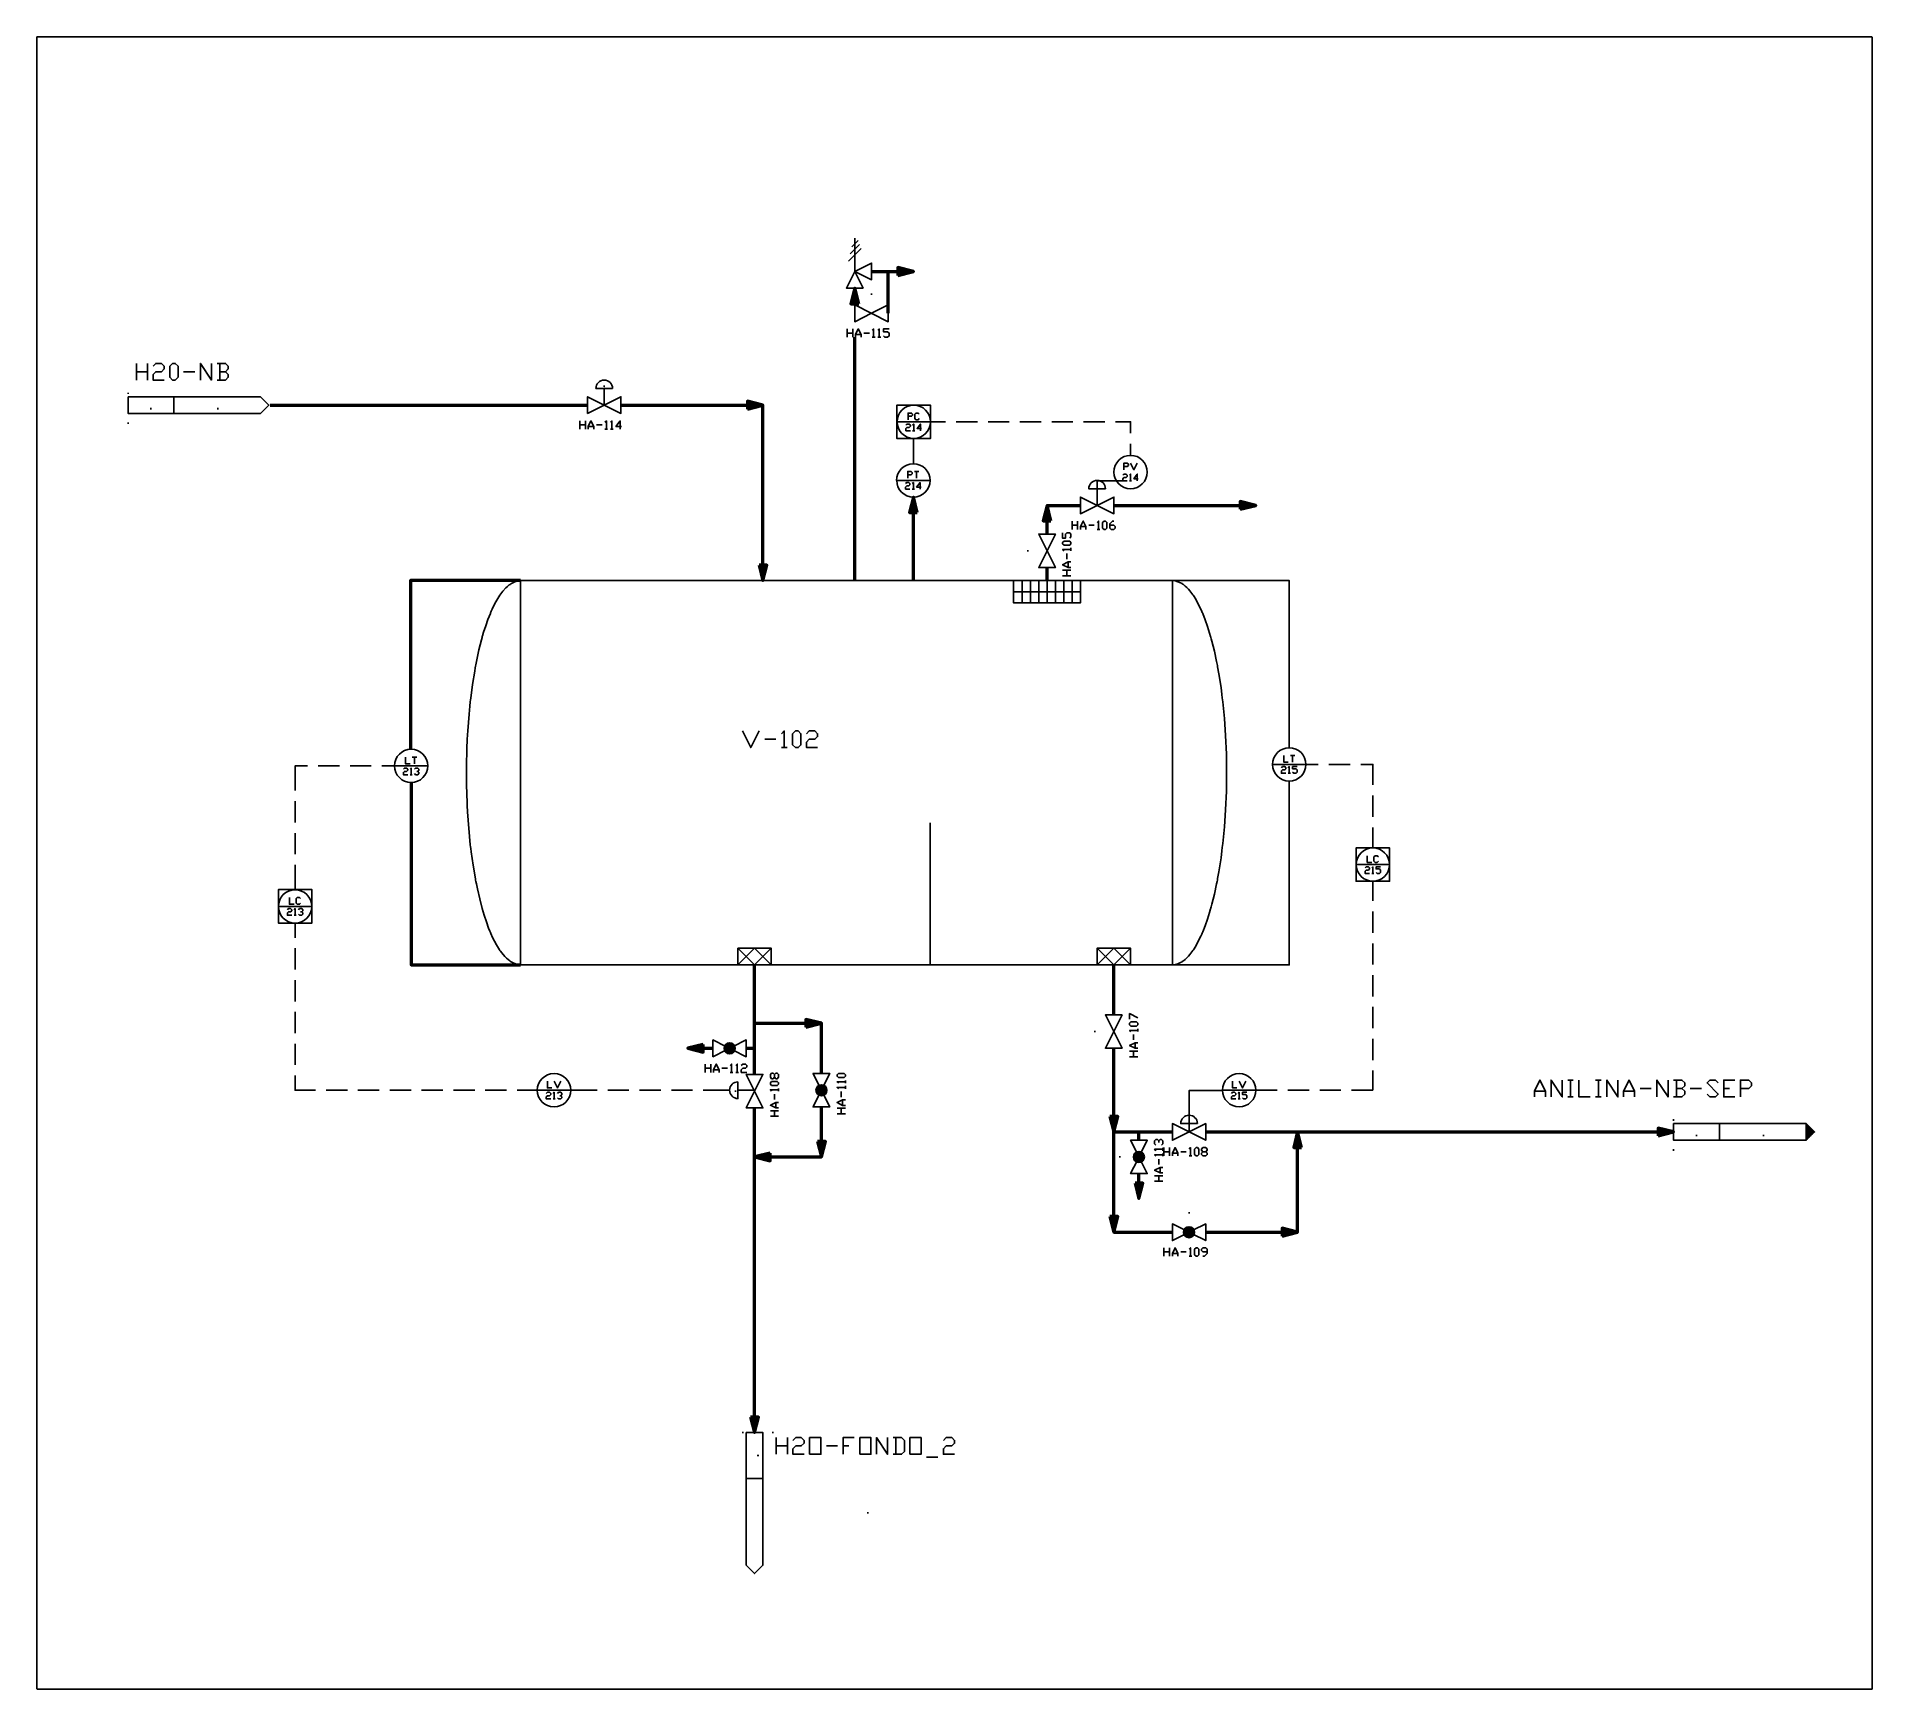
# Model space of a CAD drawing. Header units: millimetres. Extents: x 0 to 578, y 0 to 520.
import ezdxf

# ---------------------------------------------------------------- set-up
doc = ezdxf.new("R2010")
doc.units = ezdxf.units.MM
doc.linetypes.add('HIDDEN2', pattern=[0.1875, 0.125, -0.0625])
doc.layers.add('no plot', color=41, linetype='HIDDEN2', plot=False)
doc.layers.add('PDF_Geometry', color=7, linetype='Continuous')
doc.layers.add('PDF_Solid Fills', color=7, linetype='Continuous')

msp = doc.modelspace()

# ---------------------------------------------------------------- linework, layer by layer
at = {"layer": 'no plot'}
msp.add_lwpolyline([(0, 0), (577.5, 0), (577.5, 520), (0, 520)], close=True, dxfattribs=at)
at = {"layer": 'PDF_Geometry', "color": 6, "lineweight": 25}
for points in [[(257.38, 456.63), (257.38, 446.13), (262.68, 448.76), (262.68, 443.5), (257.38, 446.13), (260.01, 440.88), (254.75, 440.88), (257.38, 446.13)], [(259.38, 453.34), (255.42, 449.38)], [(258.89, 454.63), (255.91, 451.65)], [(258.4, 455.88), (256.4, 453.87)], [(274.16, 399.49), (274.16, 401.58), (275.23, 401.58), (275.58, 401.22), (275.58, 400.91), (275.23, 400.55), (274.16, 400.55)], [(277.68, 399.84), (277.32, 399.49), (276.61, 399.49), (276.25, 399.84), (276.25, 401.22), (276.61, 401.58), (277.32, 401.58), (277.68, 401.22)], [(289.29, 398.82), (295.97, 398.82)], [(299.31, 398.82), (305.98, 398.82)], [(309.32, 398.82), (316, 398.82)], [(319.34, 398.82), (326.01, 398.82)], [(329.35, 398.82), (336.03, 398.82)], [(339.36, 398.82), (344.13, 398.82), (344.13, 395.21)], [(273.45, 397.75), (273.8, 398.11), (274.52, 398.11), (274.87, 397.75), (274.87, 397.44), (274.52, 397.08), (273.8, 397.08), (273.45, 396.73), (273.45, 396.01), (274.87, 396.01)], [(275.58, 397.75), (275.94, 398.11), (275.94, 396.01)], [(275.58, 396.01), (276.25, 396.01)], [(275.81, 385.64), (275.81, 393.57)], [(278.39, 396.73), (276.96, 396.73), (278.03, 398.11), (278.03, 396.01)], [(344.13, 388.27), (344.13, 391.87)], [(274.03, 381.1), (274.03, 383.2), (275.09, 383.2), (275.45, 382.84), (275.45, 382.48), (275.09, 382.13), (274.03, 382.13)], [(276.16, 383.2), (277.54, 383.2)], [(276.83, 383.2), (276.83, 381.1)], [(341.68, 381.99), (342.04, 382.35), (342.75, 382.35), (343.1, 381.99), (343.1, 381.64), (342.75, 381.28), (342.04, 381.28), (341.68, 380.93), (341.68, 380.26), (343.1, 380.26)], [(342.04, 383.73), (342.04, 385.82), (343.1, 385.82), (343.46, 385.46), (343.46, 385.11), (343.1, 384.75), (342.04, 384.75)], [(343.77, 381.99), (344.13, 382.35), (344.13, 380.26)], [(344.13, 385.82), (345.2, 383.73), (346.26, 385.82)], [(346.58, 380.93), (345.2, 380.93), (346.26, 382.35), (346.26, 380.26)], [(273.36, 379.37), (273.71, 379.72), (274.38, 379.72), (274.74, 379.37), (274.74, 379.01), (274.38, 378.66), (273.71, 378.66), (273.36, 378.3), (273.36, 377.63), (274.74, 377.63)], [(275.45, 379.37), (275.81, 379.72), (275.81, 377.63)], [(275.45, 377.63), (276.16, 377.63)], [(278.25, 378.3), (276.83, 378.3), (277.9, 379.72), (277.9, 377.63)], [(333.62, 372.51), (333.62, 380.26), (342.04, 380.26)], [(343.77, 380.26), (344.48, 380.26)], [(357.3, 348.88), (394.07, 348.88), (394.07, 296.31)], [(81.3, 282.78), (81.3, 290.57), (85.22, 290.57)], [(88.56, 290.57), (95.24, 290.57)], [(98.57, 290.57), (105.25, 290.57)], [(115.35, 289.5), (115.71, 289.86), (116.38, 289.86), (116.73, 289.5), (116.73, 289.19), (116.38, 288.84), (115.71, 288.84), (115.35, 288.48), (115.35, 287.77), (116.73, 287.77)], [(116.02, 293.33), (116.02, 291.24), (117.45, 291.24)], [(117.45, 289.5), (117.8, 289.86), (117.8, 287.77)], [(118.16, 293.33), (119.54, 293.33)], [(118.83, 293.33), (118.83, 291.24)], [(118.83, 289.5), (119.18, 289.86), (119.89, 289.86), (120.25, 289.5), (120.25, 289.19), (119.89, 288.84), (119.54, 288.84)], [(119.89, 288.84), (120.25, 288.48), (120.25, 288.12), (119.89, 287.77), (119.18, 287.77), (118.83, 288.12)], [(391.62, 289.99), (391.97, 290.35), (392.69, 290.35), (393.04, 289.99), (393.04, 289.64), (392.69, 289.28), (391.97, 289.28), (391.62, 288.97), (391.62, 288.26), (393.04, 288.26)], [(392.33, 293.82), (392.33, 291.73), (393.71, 291.73)], [(393.71, 289.99), (394.07, 290.35), (394.07, 288.26)], [(394.42, 293.82), (395.85, 293.82)], [(395.13, 293.82), (395.13, 291.73)], [(395.13, 288.61), (395.49, 288.26), (396.2, 288.26), (396.51, 288.61), (396.51, 289.28), (396.2, 289.64), (395.13, 289.64), (395.13, 290.35), (396.51, 290.35)], [(406.53, 291.02), (413.2, 291.02)], [(416.54, 291.02), (420.37, 291.02), (420.37, 284.56)], [(117.45, 287.77), (118.16, 287.77)], [(394.07, 285.77), (394.07, 227.95), (357.3, 227.95)], [(393.71, 288.26), (394.42, 288.26)], [(81.3, 272.77), (81.3, 279.45)], [(420.37, 274.55), (420.37, 281.23)], [(81.3, 262.76), (81.3, 269.43)], [(420.37, 264.76), (420.37, 271.21)], [(418.59, 262.27), (418.59, 260.17), (420.01, 260.17)], [(422.11, 260.53), (421.75, 260.17), (421.08, 260.17), (420.73, 260.53), (420.73, 261.91), (421.08, 262.27), (421.75, 262.27), (422.11, 261.91)], [(81.3, 251.63), (81.3, 259.42)], [(417.92, 258.48), (418.28, 258.79), (418.95, 258.79), (419.3, 258.48), (419.3, 258.13), (418.95, 257.77), (418.28, 257.77), (417.92, 257.41), (417.92, 256.7), (419.3, 256.7)], [(420.01, 258.48), (420.37, 258.79), (420.37, 256.7)], [(420.01, 256.7), (420.73, 256.7)], [(420.37, 248.07), (420.37, 254.25)], [(421.39, 257.06), (421.75, 256.7), (422.46, 256.7), (422.82, 257.06), (422.82, 257.77), (422.46, 258.13), (421.39, 258.13), (421.39, 258.79), (422.82, 258.79)], [(79.52, 249.14), (79.52, 247.04), (80.95, 247.04)], [(83.04, 247.4), (82.68, 247.04), (81.97, 247.04), (81.66, 247.4), (81.66, 248.78), (81.97, 249.14), (82.68, 249.14), (83.04, 248.78)], [(78.86, 245.31), (79.21, 245.66), (79.88, 245.66), (80.24, 245.31), (80.24, 244.95), (79.88, 244.6), (79.21, 244.6), (78.86, 244.28), (78.86, 243.57), (80.24, 243.57)], [(80.95, 245.31), (81.3, 245.66), (81.3, 243.57)], [(80.95, 243.57), (81.66, 243.57)], [(82.33, 245.31), (82.68, 245.66), (83.4, 245.66), (83.75, 245.31), (83.75, 244.95), (83.4, 244.6), (83.04, 244.6)], [(83.4, 244.6), (83.75, 244.28), (83.75, 243.93), (83.4, 243.57), (82.68, 243.57), (82.33, 243.93)], [(420.37, 238.05), (420.37, 244.73)], [(81.3, 236.5), (81.3, 241.08)], [(81.3, 226.48), (81.3, 233.16)], [(420.37, 228.04), (420.37, 234.71)], [(81.3, 216.47), (81.3, 223.14)], [(420.37, 218.02), (420.37, 224.7)], [(420.37, 208.01), (420.37, 214.69)], [(81.3, 206.45), (81.3, 213.13)], [(81.3, 196.44), (81.3, 203.11)], [(420.37, 198), (420.37, 204.67)], [(87.71, 188.51), (81.3, 188.51), (81.3, 193.1)], [(160.66, 191.32), (160.66, 189.23), (162.09, 189.23)], [(162.76, 191.32), (163.82, 189.23), (164.89, 191.32)], [(376.22, 191.32), (376.22, 189.23), (377.6, 189.23)], [(378.31, 191.32), (379.38, 189.23), (380.4, 191.32)], [(420.37, 188.51), (420.37, 194.66)], [(91.05, 188.51), (97.73, 188.51)], [(101.07, 188.51), (107.74, 188.51)], [(111.08, 188.51), (117.76, 188.51)], [(121.1, 188.51), (127.77, 188.51)], [(131.11, 188.51), (137.79, 188.51)], [(141.12, 188.51), (147.8, 188.51)], [(151.14, 188.51), (157.5, 188.51), (168.05, 188.51)], [(160.31, 187.49), (160.66, 187.85), (161.38, 187.85), (161.73, 187.49), (161.73, 187.14), (161.38, 186.78), (160.66, 186.78), (160.31, 186.42), (160.31, 185.76), (161.73, 185.76)], [(162.44, 187.49), (162.76, 187.85), (162.76, 185.76)], [(162.44, 185.76), (163.11, 185.76)], [(163.82, 187.49), (164.18, 187.85), (164.89, 187.85), (165.25, 187.49), (165.25, 187.14), (164.89, 186.78), (164.54, 186.78)], [(164.89, 186.78), (165.25, 186.42), (165.25, 186.11), (164.89, 185.76), (164.18, 185.76), (163.82, 186.11)], [(168.05, 188.51), (176.33, 188.51)], [(179.67, 188.51), (186.34, 188.51)], [(189.68, 188.51), (196.36, 188.51)], [(199.7, 188.51), (206.37, 188.51)], [(209.71, 188.51), (217.99, 188.51)], [(362.55, 175.38), (362.55, 188.38), (373.06, 188.38)], [(375.86, 187.49), (376.22, 187.85), (376.89, 187.85), (377.24, 187.49), (377.24, 187.14), (376.89, 186.78), (376.22, 186.78), (375.86, 186.42), (375.86, 185.76), (377.24, 185.76)], [(377.95, 187.49), (378.31, 187.85), (378.31, 185.76)], [(377.95, 185.76), (378.67, 185.76)], [(379.38, 186.11), (379.69, 185.76), (380.4, 185.76), (380.76, 186.11), (380.76, 186.78), (380.4, 187.14), (379.38, 187.14), (379.38, 187.85), (380.76, 187.85)], [(393.62, 188.51), (400.3, 188.51)], [(403.64, 188.51), (410.31, 188.51)], [(413.65, 188.51), (420.37, 188.51)]]:
    msp.add_lwpolyline(points, dxfattribs=at)
at = {"layer": 'PDF_Geometry', "color": 150, "lineweight": 50, "true_color": 0x007fff}
for points in [[(262.68, 446.13), (270.91, 446.13)], [(267.93, 432.96), (267.93, 446.13)], [(257.38, 348.88), (257.38, 425.43)], [(73.43, 404.07), (173.3, 404.07)], [(183.81, 404.07), (223.6, 404.07)], [(228.49, 353.73), (228.49, 404.07)], [(275.81, 348.88), (275.81, 370.24)], [(317.87, 372.51), (328.37, 372.51)], [(338.88, 372.51), (378.67, 372.51)], [(317.87, 363.52), (317.87, 367.62)], [(317.87, 348.88), (317.87, 352.97)], [(225.87, 193.46), (225.87, 227.95)], [(338.88, 212.19), (338.88, 227.95)], [(225.87, 209.57), (241.98, 209.57)], [(246.88, 193.77), (246.88, 209.57)], [(209.71, 201.69), (212.74, 201.69)], [(223.24, 201.69), (225.87, 201.69)], [(338.88, 180.28), (338.88, 201.69)], [(225.87, 85.66), (225.87, 182.95)], [(246.88, 172.4), (246.88, 183.26)], [(338.88, 148.72), (338.88, 175.38)], [(338.88, 175.38), (357.3, 175.38)], [(346.75, 172.76), (346.75, 175.38)], [(367.81, 175.38), (510.1, 175.38)], [(230.76, 167.51), (246.88, 167.51)], [(396.69, 143.83), (396.69, 170.49)], [(346.75, 159.23), (346.75, 162.25)], [(338.88, 143.83), (357.3, 143.83)], [(367.81, 143.83), (391.84, 143.83)]]:
    msp.add_lwpolyline(points, dxfattribs=at)
at = {"layer": 'PDF_Geometry', "lineweight": 50}
for points in [[(270.91, 444.88), (275.81, 446.13), (270.91, 447.33)], [(258.63, 435.98), (257.38, 440.88), (256.18, 435.98)], [(223.6, 402.82), (228.49, 404.07), (223.6, 405.27)], [(319.07, 367.62), (317.87, 372.51), (316.62, 367.62)], [(378.67, 371.31), (383.56, 372.51), (378.67, 373.76)], [(227.25, 353.73), (228.49, 348.88), (229.7, 353.73)], [(241.98, 208.32), (246.88, 209.57), (241.98, 210.77)], [(209.71, 202.89), (204.82, 201.69), (209.71, 200.44)], [(337.67, 180.28), (338.88, 175.38), (340.12, 180.28)], [(397.94, 170.49), (396.69, 175.38), (395.49, 170.49)], [(510.1, 174.18), (515, 175.38), (510.1, 176.59)], [(230.76, 168.71), (225.87, 167.51), (230.76, 166.26)], [(245.67, 172.4), (246.88, 167.51), (248.12, 172.4)], [(345.55, 159.23), (346.75, 154.38), (348, 159.23)], [(337.67, 148.72), (338.88, 143.83), (340.12, 148.72)], [(391.84, 142.63), (396.69, 143.83), (391.84, 145.07)], [(224.62, 85.66), (225.87, 80.76), (227.07, 85.66)]]:
    msp.add_lwpolyline(points, close=True, dxfattribs=at)
at = {"layer": 'PDF_Geometry', "lineweight": 25}
for points in [[(262.68, 438.79), (262.68, 439.23)], [(254.98, 425.43), (254.98, 428.06)], [(256.76, 428.06), (256.76, 425.43)], [(257.6, 425.43), (257.6, 426.28), (258.49, 428.06), (259.38, 426.28), (259.38, 425.43)], [(262.85, 427.61), (263.3, 428.06), (263.3, 425.43)], [(264.64, 427.61), (265.08, 428.06), (265.08, 425.43)], [(266.37, 425.83), (266.82, 425.43), (267.71, 425.43), (268.15, 425.83), (268.15, 426.72), (267.71, 427.17), (266.37, 427.17), (266.37, 428.06), (268.15, 428.06)], [(254.98, 426.72), (256.76, 426.72)], [(257.6, 426.28), (259.38, 426.28)], [(260.23, 426.72), (262.01, 426.72)], [(262.85, 425.43), (263.74, 425.43)], [(264.64, 425.43), (265.53, 425.43)], [(31.37, 411.95), (31.37, 417.2)], [(34.84, 417.2), (34.84, 411.95)], [(36.62, 416.31), (37.46, 417.2), (39.24, 417.2), (40.13, 416.31), (40.13, 415.46), (39.24, 414.57), (37.46, 414.57), (36.62, 413.68), (36.62, 411.95), (40.13, 411.95)], [(51.48, 411.95), (51.48, 417.2), (55, 411.95), (55, 417.2)], [(59.41, 414.57), (60.25, 415.46), (60.25, 416.31), (59.41, 417.2), (56.78, 417.2)], [(57.63, 417.2), (57.63, 411.95)], [(31.37, 414.57), (34.84, 414.57)], [(46.23, 414.57), (49.75, 414.57)], [(56.78, 411.95), (59.41, 411.95), (60.25, 412.84), (60.25, 413.68), (59.41, 414.57), (57.63, 414.57)], [(178.56, 409.86), (178.56, 410.3)], [(28.74, 407.59), (28.74, 407.99)], [(43.16, 401.44), (70.44, 401.44), (73.07, 404.07), (70.44, 406.7)], [(43.16, 406.7), (70.44, 406.7)], [(178.6, 409.46), (178.56, 409.46), (178.56, 404.07)], [(28.74, 398.15), (28.74, 398.6)], [(35.95, 402.73), (35.95, 403.18)], [(56.96, 402.73), (56.96, 403.18)], [(170.9, 396.5), (170.9, 399.13)], [(172.64, 399.13), (172.64, 396.5)], [(173.53, 396.5), (173.53, 397.39), (174.37, 399.13), (175.26, 397.39), (175.26, 396.5)], [(178.78, 398.68), (179.22, 399.13), (179.22, 396.5)], [(180.51, 398.68), (180.96, 399.13), (180.96, 396.5)], [(184.03, 397.39), (182.25, 397.39), (183.59, 399.13), (183.59, 396.5)], [(170.9, 397.84), (172.64, 397.84)], [(173.53, 397.39), (175.26, 397.39)], [(176.15, 397.84), (177.89, 397.84)], [(178.78, 396.5), (179.62, 396.5)], [(180.51, 396.5), (181.4, 396.5)], [(333.62, 378.34), (333.62, 378.74)], [(333.62, 372.51), (333.62, 378.34)], [(324.99, 362.19), (325.39, 362.63), (325.39, 363.52), (324.99, 363.92), (324.1, 363.92), (323.65, 363.52), (323.65, 362.19), (322.76, 362.19), (322.76, 363.92)], [(325.75, 364.95), (325.75, 367.57)], [(325.75, 366.28), (327.48, 366.28)], [(327.48, 367.57), (327.48, 364.95)], [(328.37, 364.95), (328.37, 365.84), (329.26, 367.57), (330.11, 365.84), (330.11, 364.95)], [(328.37, 365.84), (330.11, 365.84)], [(331, 366.28), (332.73, 366.28)], [(333.62, 367.17), (334.07, 367.57), (334.07, 364.95)], [(333.62, 364.95), (334.51, 364.95)], [(337.58, 366.28), (338.88, 366.28), (339.32, 365.84), (339.32, 365.39), (338.88, 364.95), (337.99, 364.95), (337.58, 365.39), (337.58, 366.73), (338.43, 367.57), (338.88, 367.57)], [(312.04, 358.23), (311.59, 358.23)], [(323.21, 358.23), (322.76, 358.67), (325.39, 358.67)], [(325.39, 358.23), (325.39, 359.12)], [(325.39, 352.97), (324.54, 352.97), (322.76, 353.86), (324.54, 354.75), (325.39, 354.75)], [(324.1, 355.6), (324.1, 357.38)], [(324.54, 352.97), (324.54, 354.75)], [(152.25, 227.95), (152.25, 348.88)], [(328.37, 348.88), (307.32, 348.88)], [(307.32, 348.88), (307.32, 341.85), (328.37, 341.85), (328.37, 348.88)], [(309.99, 341.85), (309.99, 348.88)], [(312.62, 341.85), (312.62, 348.88)], [(315.24, 341.85), (315.24, 348.88)], [(317.87, 341.85), (317.87, 348.88)], [(320.49, 341.85), (320.49, 348.88)], [(322.76, 352.13), (325.39, 352.13)], [(325.39, 350.35), (322.76, 350.35)], [(323.12, 341.85), (323.12, 348.88)], [(324.1, 350.35), (324.1, 352.13)], [(325.75, 341.85), (325.75, 348.88)], [(357.3, 227.95), (358.15, 228.04), (359.04, 228.26), (359.88, 228.66), (360.33, 228.93), (360.51, 229.06), (360.77, 229.24), (361.31, 229.64), (361.84, 230.13), (362.33, 230.66), (362.82, 231.24), (363.76, 232.49), (363.93, 232.71), (364.11, 232.98), (364.42, 233.51), (365.09, 234.63), (365.67, 235.78), (366.29, 236.98), (366.56, 237.61), (366.69, 237.92), (366.74, 238.1), (366.83, 238.32), (367.63, 240.28), (368.34, 242.37), (369.01, 244.46), (369.32, 245.53), (369.36, 245.66), (369.41, 245.89), (369.54, 246.24), (369.72, 247.04), (370.52, 250.2), (371.23, 253.41), (371.37, 254.21), (371.46, 254.65), (371.5, 254.83), (371.54, 255.1), (371.9, 257.24), (372.61, 261.6), (372.88, 263.78), (373.01, 264.89), (373.1, 265.47), (373.15, 266.09), (373.68, 271.39), (374.04, 276.73), (374.3, 282.56), (374.35, 288.39), (374.3, 294.27), (374.04, 300.1), (373.68, 305.44), (373.15, 310.69), (373.1, 311.36), (373.01, 311.94), (372.88, 313.05), (372.61, 315.23), (371.9, 319.55), (371.54, 321.68), (371.5, 321.95), (371.46, 322.17), (371.37, 322.57), (371.23, 323.42), (370.52, 326.62), (369.72, 329.78), (369.54, 330.54), (369.41, 330.94), (369.36, 331.12), (369.32, 331.25), (369.01, 332.37), (368.34, 334.46), (367.63, 336.51), (366.83, 338.51), (366.74, 338.73), (366.69, 338.86), (366.56, 339.18), (366.29, 339.84), (365.67, 341.05), (365.09, 342.2), (364.42, 343.32), (364.11, 343.85), (363.93, 344.12), (363.76, 344.34), (362.82, 345.59), (362.33, 346.16), (361.84, 346.65), (361.31, 347.14), (360.77, 347.59), (360.51, 347.77), (360.33, 347.9), (359.88, 348.17), (359.04, 348.52), (358.15, 348.79), (357.3, 348.88)], [(307.32, 345.36), (328.37, 345.36)], [(328.37, 344.38), (328.37, 342.83)], [(222.04, 301.57), (224.67, 296.31), (227.29, 301.57)], [(234.32, 300.68), (235.17, 301.57), (235.17, 296.31)], [(242.2, 300.68), (243.05, 301.57), (244.83, 301.57), (245.67, 300.68), (245.67, 299.79), (244.83, 298.94), (243.05, 298.94), (242.2, 298.05), (242.2, 296.31), (245.67, 296.31)], [(229.03, 298.94), (232.54, 298.94)], [(234.32, 296.31), (236.06, 296.31)], [(281.06, 227.95), (281.06, 272.64)], [(220.62, 233.2), (231.12, 233.2)], [(231.12, 227.95), (225.87, 227.95), (220.62, 233.2), (220.62, 227.95), (225.87, 233.2), (231.12, 227.95), (231.12, 233.2), (225.87, 227.95)], [(333.62, 233.2), (344.13, 233.2)], [(344.13, 227.95), (338.88, 227.95), (333.62, 233.2), (333.62, 227.95), (338.88, 233.2), (344.13, 227.95), (344.13, 233.2), (338.88, 227.95)], [(225.87, 227.95), (220.62, 227.95)], [(281.06, 227.95), (281.06, 227.99)], [(338.88, 227.95), (333.62, 227.95)], [(343.82, 210.86), (343.82, 212.64), (346.44, 211.3)], [(216.79, 202.27), (212.74, 204.32), (212.74, 199.02), (216.79, 201.07)], [(219.15, 202.27), (223.24, 204.32), (223.24, 199.02), (219.15, 201.07)], [(333.09, 206.94), (332.64, 206.94)], [(344.26, 206.94), (343.82, 207.34), (346.44, 207.34)], [(346.44, 201.69), (345.55, 201.69), (343.82, 202.54), (345.55, 203.43), (346.44, 203.43)], [(345.11, 204.32), (345.11, 206.05)], [(345.55, 201.69), (345.55, 203.43)], [(346.44, 206.94), (346.44, 207.79)], [(210.29, 194.12), (210.29, 196.75)], [(212.07, 196.75), (212.07, 194.12)], [(212.92, 194.12), (212.92, 194.97), (213.81, 196.75), (214.7, 194.97), (214.7, 194.12)], [(218.21, 196.3), (218.61, 196.75), (218.61, 194.12)], [(219.95, 196.3), (220.39, 196.75), (220.39, 194.12)], [(221.68, 196.3), (222.13, 196.75), (223.02, 196.75), (223.46, 196.3), (223.46, 195.86), (223.02, 195.41), (222.13, 195.41), (221.68, 194.97), (221.68, 194.12), (223.46, 194.12)], [(343.82, 200.8), (346.44, 200.8)], [(346.44, 199.02), (343.82, 199.02)], [(345.11, 199.02), (345.11, 200.8)], [(210.29, 195.41), (212.07, 195.41)], [(212.92, 194.97), (214.7, 194.97)], [(215.54, 195.41), (217.32, 195.41)], [(218.21, 194.12), (219.06, 194.12)], [(219.95, 194.12), (220.84, 194.12)], [(233.43, 192.57), (232.99, 192.12), (232.54, 192.12), (232.1, 192.57), (232.1, 193.46), (231.65, 193.9), (231.21, 193.9), (230.81, 193.46), (230.81, 192.57), (231.21, 192.12), (231.65, 192.12), (232.1, 192.57)], [(232.1, 193.46), (232.54, 193.9), (232.99, 193.9), (233.43, 193.46), (233.43, 192.57)], [(246.3, 189.72), (244.25, 193.77), (249.5, 193.77), (247.45, 189.72)], [(252.26, 190.7), (251.82, 191.14), (254.44, 191.14)], [(254.44, 190.7), (254.44, 191.59)], [(471.2, 186.42), (471.2, 188.16), (472.93, 191.68), (474.67, 188.16), (474.67, 186.42)], [(476.45, 186.42), (476.45, 191.68), (479.97, 186.42), (479.97, 191.68)], [(481.7, 191.68), (483.44, 191.68)], [(482.59, 191.68), (482.59, 186.42)], [(485.22, 191.68), (485.22, 186.42), (488.69, 186.42)], [(490.47, 191.68), (492.21, 191.68)], [(491.32, 191.68), (491.32, 186.42)], [(493.99, 186.42), (493.99, 191.68), (497.46, 186.42), (497.46, 191.68)], [(499.24, 186.42), (499.24, 188.16), (500.98, 191.68), (502.71, 188.16), (502.71, 186.42)], [(509.74, 186.42), (509.74, 191.68), (513.26, 186.42), (513.26, 191.68)], [(517.62, 189.05), (518.51, 189.89), (518.51, 190.78), (517.62, 191.68), (515, 191.68)], [(515.89, 191.68), (515.89, 186.42)], [(525.5, 187.27), (526.39, 186.42), (528.13, 186.42), (529.02, 187.27), (525.5, 190.78), (526.39, 191.68), (528.13, 191.68), (529.02, 190.78)], [(534.27, 186.42), (530.75, 186.42), (530.75, 191.68), (534.27, 191.68)], [(536, 186.42), (536, 191.68), (538.63, 191.68), (539.52, 190.78), (539.52, 189.89), (538.63, 189.05), (536, 189.05)], [(220.04, 188.2), (219.64, 188.2)], [(220.62, 188.51), (220.62, 188.47), (226, 188.47)], [(231.21, 188.2), (230.81, 188.65), (233.43, 188.65)], [(232.1, 185.58), (232.1, 187.31)], [(233.43, 188.2), (233.43, 189.09)], [(246.3, 187.36), (244.25, 183.26), (249.5, 183.26), (247.45, 187.36)], [(252.26, 188.96), (251.82, 189.41), (254.44, 189.41)], [(254.44, 183.71), (253.55, 183.71), (251.82, 184.6), (253.55, 185.44), (254.44, 185.44)], [(253.11, 186.33), (253.11, 188.07)], [(253.55, 183.71), (253.55, 185.44)], [(254.44, 188.96), (254.44, 189.85)], [(471.2, 188.16), (474.67, 188.16)], [(481.7, 186.42), (483.44, 186.42)], [(490.47, 186.42), (492.21, 186.42)], [(499.24, 188.16), (502.71, 188.16)], [(504.49, 189.05), (507.96, 189.05)], [(515, 186.42), (517.62, 186.42), (518.51, 187.27), (518.51, 188.16), (517.62, 189.05), (515.89, 189.05)], [(520.25, 189.05), (523.76, 189.05)], [(530.75, 189.05), (532.53, 189.05)], [(233.43, 182.95), (232.54, 182.95), (230.81, 183.8), (232.54, 184.69), (233.43, 184.69)], [(230.81, 182.06), (233.43, 182.06)], [(233.43, 180.33), (230.81, 180.33)], [(232.1, 180.33), (232.1, 182.06)], [(232.54, 182.95), (232.54, 184.69)], [(251.82, 182.82), (254.44, 182.82)], [(254.44, 181.08), (251.82, 181.08)], [(253.11, 181.08), (253.11, 182.82)], [(362.55, 181.17), (362.55, 181.62)], [(515, 178.9), (515, 179.35)], [(522.21, 174.05), (522.21, 174.49)], [(529.46, 178.01), (529.46, 172.76)], [(543.26, 174.05), (543.26, 174.49)], [(556.7, 178.01), (556.7, 172.76)], [(556.97, 177.74), (556.97, 173.03)], [(557.23, 177.48), (557.23, 173.29)], [(557.5, 177.21), (557.5, 173.56)], [(557.77, 176.94), (557.77, 173.83)], [(558.03, 176.68), (558.03, 174.05)], [(558.3, 176.45), (558.3, 174.32)], [(558.57, 176.19), (558.57, 174.58)], [(558.84, 175.92), (558.84, 174.85)], [(559.06, 175.65), (559.06, 175.12)], [(340.97, 167.51), (340.52, 167.51)], [(346.17, 168.66), (344.13, 172.76), (349.38, 172.76), (347.38, 168.66)], [(352.14, 171.2), (351.69, 171.65), (351.69, 172.54), (352.14, 172.98), (352.58, 172.98), (353.03, 172.54), (353.03, 172.09)], [(352.14, 169.47), (351.69, 169.91), (354.32, 169.91)], [(352.14, 167.73), (351.69, 168.17), (354.32, 168.17)], [(353.03, 172.54), (353.43, 172.98), (353.87, 172.98), (354.32, 172.54), (354.32, 171.65), (353.87, 171.2)], [(354.32, 169.47), (354.32, 170.36)], [(354.32, 167.73), (354.32, 168.58)], [(354.63, 167.82), (354.63, 170.44)], [(354.63, 169.15), (356.41, 169.15)], [(356.41, 170.44), (356.41, 167.82)], [(357.3, 167.82), (357.3, 168.71), (358.15, 170.44), (359.04, 168.71), (359.04, 167.82)], [(357.3, 168.71), (359.04, 168.71)], [(359.93, 169.15), (361.66, 169.15)], [(362.55, 170), (362.95, 170.44), (362.95, 167.82)], [(362.55, 167.82), (363.4, 167.82)], [(366.92, 167.82), (366.47, 168.26), (366.47, 168.71), (366.92, 169.15), (367.81, 169.15), (368.25, 169.6), (368.25, 170), (367.81, 170.44), (366.92, 170.44), (366.47, 170), (366.47, 169.6), (366.92, 169.15)], [(367.81, 169.15), (368.25, 168.71), (368.25, 168.26), (367.81, 167.82), (366.92, 167.82)], [(515, 169.47), (515, 169.91)], [(346.17, 166.31), (344.13, 162.25), (349.38, 162.25), (347.38, 166.31)], [(354.32, 162.48), (353.43, 162.48), (351.69, 163.32), (353.43, 164.21), (354.32, 164.21)], [(353.03, 165.1), (353.03, 166.84)], [(353.43, 162.48), (353.43, 164.21)], [(351.69, 161.59), (354.32, 161.59)], [(354.32, 159.85), (351.69, 159.85)], [(353.03, 159.85), (353.03, 161.59)], [(361.35, 144.45), (357.3, 146.45), (357.3, 141.2), (361.35, 143.25)], [(362.55, 149.66), (362.55, 150.1)], [(363.71, 144.45), (367.81, 146.45), (367.81, 141.2), (363.71, 143.25)], [(354.63, 136.31), (354.63, 138.93)], [(356.41, 138.93), (356.41, 136.31)], [(357.3, 136.31), (357.3, 137.15), (358.15, 138.93), (359.04, 137.15), (359.04, 136.31)], [(362.55, 138.49), (362.95, 138.93), (362.95, 136.31)], [(366.92, 136.31), (367.36, 136.31), (368.25, 137.15), (368.25, 138.49), (367.81, 138.93), (366.92, 138.93), (366.47, 138.49), (366.47, 138.04), (366.92, 137.6), (368.25, 137.6)], [(354.63, 137.6), (356.41, 137.6)], [(357.3, 137.15), (359.04, 137.15)], [(359.93, 137.6), (361.66, 137.6)], [(362.55, 136.31), (363.4, 136.31)], [(222.35, 80.76), (221.91, 80.76)], [(231.79, 80.76), (231.34, 80.76)], [(232.68, 73.95), (232.68, 79.2)], [(232.68, 76.58), (236.19, 76.58)], [(236.19, 79.2), (236.19, 73.95)], [(237.93, 78.31), (238.82, 79.2), (240.56, 79.2), (241.45, 78.31), (241.45, 77.42), (240.56, 76.58), (238.82, 76.58), (237.93, 75.69), (237.93, 73.95), (241.45, 73.95)], [(248.43, 76.58), (251.95, 76.58)], [(253.69, 73.95), (253.69, 79.2), (257.2, 79.2)], [(253.69, 76.58), (255.47, 76.58)], [(264.23, 73.95), (264.23, 79.2), (267.71, 73.95), (267.71, 79.2)], [(269.49, 73.95), (272.11, 73.95), (273, 74.8), (273, 78.31), (272.11, 79.2), (269.49, 79.2)], [(270.33, 79.2), (270.33, 73.95)], [(285.24, 78.31), (286.13, 79.2), (287.87, 79.2), (288.76, 78.31), (288.76, 77.42), (287.87, 76.58), (286.13, 76.58), (285.24, 75.69), (285.24, 73.95), (288.76, 73.95)], [(227.16, 73.55), (226.71, 73.55)], [(279.99, 73.06), (283.51, 73.06)], [(223.24, 66.29), (228.49, 66.29)], [(261.72, 55.56), (261.27, 55.56)]]:
    msp.add_lwpolyline(points, dxfattribs=at)
for points in [[(262.68, 432.96), (267.93, 435.58), (267.93, 430.33), (257.38, 435.58), (257.38, 430.33)], [(42.76, 411.95), (41.87, 412.84), (41.87, 416.31), (42.76, 417.2), (43.61, 417.2), (44.5, 416.31), (44.5, 412.84), (43.61, 411.95)], [(28.74, 406.7), (28.74, 401.44), (43.16, 401.44), (43.16, 406.7)], [(178.56, 404.07), (183.81, 406.7), (183.81, 401.44), (173.3, 406.7), (173.3, 401.44)], [(333.62, 372.51), (338.88, 375.14), (338.88, 369.89), (328.37, 375.14), (328.37, 369.89)], [(335.8, 364.95), (335.36, 365.39), (335.36, 367.17), (335.8, 367.57), (336.25, 367.57), (336.69, 367.17), (336.69, 365.39), (336.25, 364.95)], [(317.87, 358.23), (315.24, 363.52), (320.49, 363.52), (315.24, 352.97), (320.49, 352.97)], [(325.39, 360.45), (324.99, 360.01), (323.21, 360.01), (322.76, 360.45), (322.76, 360.85), (323.21, 361.3), (324.99, 361.3), (325.39, 360.85)], [(140.19, 245.66), (140.81, 243.57), (141.48, 241.52), (142.19, 239.52), (142.59, 238.59), (142.77, 238.1), (142.9, 237.79), (143.44, 236.58), (144.02, 235.43), (144.64, 234.27), (145.31, 233.2), (145.62, 232.71), (145.75, 232.49), (145.89, 232.31), (146.33, 231.69), (147.31, 230.58), (147.8, 230.09), (148.29, 229.6), (148.82, 229.2), (149.05, 229.02), (149.27, 228.88), (150.07, 228.44), (150.92, 228.13), (151.81, 227.99), (152.25, 227.95), (152.3, 227.95), (152.43, 227.95), (152.74, 227.95), (153.99, 227.95), (156.43, 227.95), (161.38, 227.95), (240.07, 227.95), (318.76, 227.95), (338.43, 227.95), (348.27, 227.95), (353.21, 227.95), (355.65, 227.95), (356.86, 227.95), (357.17, 227.95), (357.26, 227.95), (357.3, 227.99), (357.3, 228.08), (357.3, 228.44), (357.3, 251.63), (357.3, 344.47), (357.3, 347.37), (357.3, 348.83), (357.3, 348.88), (357.21, 348.88), (357.03, 348.88), (356.72, 348.88), (356.14, 348.88), (354.9, 348.88), (345.06, 348.88), (325.39, 348.88), (286.04, 348.88), (207.35, 348.88), (168.01, 348.88), (158.17, 348.88), (153.23, 348.88), (152.61, 348.88), (152.3, 348.88), (152.25, 348.88), (152.21, 348.88), (152.07, 348.88), (151.23, 348.75), (150.38, 348.48), (149.54, 348.08), (149.14, 347.86), (148.91, 347.68), (148.65, 347.5), (148.16, 347.05), (147.62, 346.61), (146.64, 345.5), (145.75, 344.25), (145.09, 343.27), (144.46, 342.16), (143.84, 341.05), (143.26, 339.84), (142.99, 339.22), (142.86, 338.91), (142.82, 338.78), (142.73, 338.55), (141.97, 336.64), (141.26, 334.64), (140.59, 332.59), (140.28, 331.52), (140.19, 331.25), (140.19, 331.12), (140.1, 330.94), (139.92, 330.19), (139.12, 327.11), (138.45, 323.95), (138.14, 322.35), (138.05, 321.95), (137.96, 321.42), (137.79, 320.39), (137.07, 316.17), (136.54, 311.89), (136.45, 311.31), (136.36, 310.69), (136.23, 309.4), (136.01, 306.82), (135.61, 301.61), (135.52, 300.32), (135.43, 298.9), (135.29, 296.05), (135.2, 290.35), (135.2, 284.61), (135.38, 278.91), (135.47, 277.49), (135.52, 276.78), (135.52, 276.11), (135.69, 273.53), (136.14, 268.32), (136.41, 265.74), (136.5, 265.11), (136.54, 264.58), (136.67, 263.51), (137.3, 259.28), (138.01, 255.06), (138.05, 254.79), (138.1, 254.61), (138.19, 254.21), (138.32, 253.41), (138.68, 251.85), (139.39, 248.69)], [(238.69, 296.31), (237.8, 297.16), (237.8, 300.68), (238.69, 301.57), (239.58, 301.57), (240.42, 300.68), (240.42, 297.16), (239.58, 296.31)], [(338.88, 206.94), (336.25, 212.19), (341.5, 212.19), (336.25, 201.69), (341.5, 201.69)], [(346.44, 209.12), (346, 208.68), (344.26, 208.68), (343.82, 209.12), (343.82, 209.57), (344.26, 210.01), (346, 210.01), (346.44, 209.57)], [(225.87, 188.2), (228.49, 182.95), (223.24, 182.95), (228.49, 193.46), (223.24, 193.46)], [(233.43, 190.38), (232.99, 189.94), (231.21, 189.94), (230.81, 190.38), (230.81, 190.83), (231.21, 191.27), (232.99, 191.27), (233.43, 190.83)], [(254.44, 192.92), (254, 192.48), (252.26, 192.48), (251.82, 192.92), (251.82, 193.37), (252.26, 193.77), (254, 193.77), (254.44, 193.37)], [(362.55, 175.38), (367.81, 178.01), (367.81, 172.76), (357.3, 178.01), (357.3, 172.76)], [(515, 178.01), (529.46, 178.01), (556.7, 178.01), (559.33, 175.38), (556.7, 172.76), (529.46, 172.76), (515, 172.76)], [(364.73, 167.82), (364.29, 168.26), (364.29, 170), (364.73, 170.44), (365.18, 170.44), (365.62, 170), (365.62, 168.26), (365.18, 167.82)], [(364.73, 136.31), (364.29, 136.71), (364.29, 138.49), (364.73, 138.93), (365.18, 138.93), (365.62, 138.49), (365.62, 136.71), (365.18, 136.31)], [(223.24, 80.76), (223.24, 66.29), (223.24, 39.01), (225.87, 36.39), (228.49, 39.01), (228.49, 66.29), (228.49, 80.76)], [(243.18, 73.95), (243.18, 79.2), (246.7, 79.2), (246.7, 73.95)], [(258.98, 73.95), (258.98, 79.2), (262.45, 79.2), (262.45, 73.95)], [(274.74, 73.95), (274.74, 79.2), (278.25, 79.2), (278.25, 73.95)]]:
    msp.add_lwpolyline(points, close=True, dxfattribs=at)
for points in [[(181.18, 409.32), (175.93, 409.32, -1)], [(336.25, 377.77), (331, 377.77, -1)], [(220.62, 191.14), (220.62, 185.89, -1)], [(365.18, 178.01), (359.93, 178.01, -1)]]:
    msp.add_lwpolyline(points, format="xyb", close=True, dxfattribs=at)
at = {"layer": 'PDF_Geometry', "color": 6, "lineweight": 25}
for points in [[(270.64, 398.82), (270.64, 393.57), (281.19, 393.57), (281.19, 398.82, 1), (270.69, 398.82, 1), (281.19, 398.82), (285.95, 398.82)], [(108.59, 290.57), (112.55, 290.57), (123.05, 290.57, 1), (112.55, 290.57, 1), (123.05, 290.57)], [(388.81, 291.02, 1), (399.32, 291.02, 1), (388.81, 291.02), (399.32, 291.02), (403.19, 291.02)], [(373.06, 188.51, 1), (383.56, 188.51, 1), (373.06, 188.51), (383.56, 188.51), (390.28, 188.51)]]:
    msp.add_lwpolyline(points, format="xyb", dxfattribs=at)
for points in [[(270.64, 398.82), (270.64, 404.07), (281.19, 404.07), (281.19, 398.82)], [(415.12, 259.51), (415.12, 264.76), (425.62, 264.76), (425.62, 259.51)], [(76.05, 246.33), (76.05, 251.63), (86.56, 251.63), (86.56, 246.33)]]:
    msp.add_lwpolyline(points, close=True, dxfattribs=at)
for points in [[(349.38, 383.02, 1), (338.88, 383.02, 1)], [(270.55, 380.39), (281.06, 380.39, 1)], [(415.12, 259.51), (415.12, 254.25), (425.62, 254.25), (425.62, 259.51, 1)], [(76.05, 246.33), (76.05, 241.08), (86.56, 241.08), (86.56, 246.33, 1)], [(168.01, 188.51, 1), (157.5, 188.51, 1)]]:
    msp.add_lwpolyline(points, format="xyb", close=True, dxfattribs=at)
at = {"layer": 'PDF_Geometry', "color": 6, "lineweight": 50}
msp.add_lwpolyline([(277.01, 370.24), (275.81, 375.14), (274.56, 370.24)], close=True, dxfattribs=at)
for points in [[(152.25, 348.88), (117.58, 348.88), (117.58, 295.82)], [(117.8, 285.32), (117.8, 227.95), (152.25, 227.95)]]:
    msp.add_lwpolyline(points, dxfattribs=at)
at = {"layer": 'PDF_Geometry', "lineweight": 25}
for centre in [(217.99, 201.68), (246.89, 188.51), (346.76, 167.5), (362.55, 143.82)]:
    msp.add_circle(centre, 1.74, dxfattribs=at)
at = {"layer": 'PDF_Geometry', "color": 6, "lineweight": 25}
for centre, end in [((275.81, 380.39), 0), ((420.37, 259.51), 360), ((81.3, 246.33), 0)]:
    msp.add_arc(centre, 5.25, 180, end, dxfattribs=at)
at = {"layer": 'PDF_Solid Fills', "transparency": 33554559}
for points in [[(270.91, 447.33), (275.81, 446.13), (270.91, 446.13)], [(270.91, 446.13), (275.81, 446.13), (270.91, 444.88)], [(256.18, 435.98), (257.38, 440.88), (257.38, 435.98)], [(257.38, 435.98), (257.38, 440.88), (258.63, 435.98)], [(223.6, 405.27), (228.49, 404.07), (223.6, 404.07)], [(223.6, 404.07), (228.49, 404.07), (223.6, 402.82)], [(316.62, 367.62), (317.87, 372.51), (317.87, 367.62)], [(317.87, 367.62), (317.87, 372.51), (319.07, 367.62)], [(378.67, 373.76), (383.56, 372.51), (378.67, 372.51)], [(378.67, 372.51), (383.56, 372.51), (378.67, 371.31)], [(228.49, 353.73), (228.49, 348.88), (227.25, 353.73)], [(229.7, 353.73), (228.49, 348.88), (228.49, 353.73)], [(241.98, 210.77), (246.88, 209.57), (241.98, 209.57)], [(241.98, 209.57), (246.88, 209.57), (241.98, 208.32)], [(209.71, 201.69), (204.82, 201.69), (209.71, 202.89)], [(216.34, 202.31), (219.68, 202), (216.25, 202)], [(216.48, 202.58), (219.59, 202.31), (216.34, 202.31)], [(216.34, 202.31), (219.59, 202.31), (219.68, 202)], [(216.7, 202.85), (219.46, 202.58), (216.48, 202.58)], [(216.48, 202.58), (219.46, 202.58), (219.59, 202.31)], [(216.92, 203.07), (219.28, 202.85), (216.7, 202.85)], [(216.7, 202.85), (219.28, 202.85), (219.46, 202.58)], [(217.19, 203.25), (219.01, 203.07), (216.92, 203.07)], [(216.92, 203.07), (219.01, 203.07), (219.28, 202.85)], [(217.5, 203.34), (218.75, 203.25), (217.19, 203.25)], [(217.19, 203.25), (218.75, 203.25), (219.01, 203.07)], [(217.81, 203.43), (218.44, 203.34), (217.5, 203.34)], [(217.5, 203.34), (218.44, 203.34), (218.75, 203.25)], [(217.81, 203.43), (218.12, 203.43), (218.44, 203.34)], [(209.71, 200.44), (204.82, 201.69), (209.71, 201.69)], [(216.25, 202), (219.73, 201.69), (216.21, 201.69)], [(216.21, 201.69), (219.68, 201.33), (216.25, 201.33)], [(216.21, 201.69), (219.73, 201.69), (219.68, 201.33)], [(216.25, 202), (219.68, 202), (219.73, 201.69)], [(216.25, 201.33), (219.59, 201.02), (216.34, 201.02)], [(216.25, 201.33), (219.68, 201.33), (219.59, 201.02)], [(216.34, 201.02), (219.46, 200.75), (216.48, 200.75)], [(216.34, 201.02), (219.59, 201.02), (219.46, 200.75)], [(216.48, 200.75), (219.28, 200.49), (216.7, 200.49)], [(216.48, 200.75), (219.46, 200.75), (219.28, 200.49)], [(216.7, 200.49), (219.01, 200.27), (216.92, 200.27)], [(216.7, 200.49), (219.28, 200.49), (219.01, 200.27)], [(216.92, 200.27), (218.75, 200.09), (217.19, 200.09)], [(216.92, 200.27), (219.01, 200.27), (218.75, 200.09)], [(217.19, 200.09), (218.44, 200), (217.5, 200)], [(217.19, 200.09), (218.75, 200.09), (218.44, 200)], [(217.5, 200), (218.12, 199.91), (217.81, 199.91)], [(217.5, 200), (218.44, 200), (218.12, 199.91)], [(245.14, 188.38), (245.18, 189), (245.18, 188.03)], [(245.14, 188.38), (245.14, 188.69), (245.18, 189)], [(245.18, 188.03), (245.32, 189.32), (245.32, 187.76)], [(245.18, 188.03), (245.18, 189), (245.32, 189.32)], [(245.32, 187.76), (245.5, 189.58), (245.5, 187.49)], [(245.32, 187.76), (245.32, 189.32), (245.5, 189.58)], [(245.5, 187.49), (245.72, 189.81), (245.72, 187.22)], [(245.5, 187.49), (245.5, 189.58), (245.72, 189.81)], [(245.72, 187.22), (245.94, 190.03), (245.94, 187.05)], [(245.72, 187.22), (245.72, 189.81), (245.94, 190.03)], [(245.94, 187.05), (246.25, 190.16), (246.25, 186.91)], [(245.94, 187.05), (245.94, 190.03), (246.25, 190.16)], [(246.25, 186.91), (246.56, 190.25), (246.56, 186.82)], [(246.25, 186.91), (246.25, 190.16), (246.56, 190.25)], [(246.56, 186.82), (246.88, 190.3), (246.88, 186.78)], [(246.56, 186.82), (246.56, 190.25), (246.88, 190.3)], [(246.88, 186.78), (246.88, 190.3), (247.19, 190.25)], [(246.88, 186.78), (247.19, 190.25), (247.19, 186.82)], [(247.19, 186.82), (247.19, 190.25), (247.5, 190.16)], [(247.19, 186.82), (247.5, 190.16), (247.5, 186.91)], [(247.5, 186.91), (247.5, 190.16), (247.81, 190.03)], [(247.5, 186.91), (247.81, 190.03), (247.81, 187.05)], [(247.81, 187.05), (247.81, 190.03), (248.08, 189.81)], [(247.81, 187.05), (248.08, 189.81), (248.08, 187.22)], [(248.08, 187.22), (248.08, 189.81), (248.3, 189.58)], [(248.08, 187.22), (248.3, 189.58), (248.3, 187.49)], [(248.3, 187.49), (248.3, 189.58), (248.43, 189.32)], [(248.3, 187.49), (248.43, 189.32), (248.43, 187.76)], [(248.43, 187.76), (248.43, 189.32), (248.57, 189)], [(248.43, 187.76), (248.57, 189), (248.57, 188.03)], [(248.57, 188.03), (248.57, 189), (248.61, 188.69)], [(248.57, 188.03), (248.61, 188.69), (248.61, 188.38)], [(338.88, 180.28), (338.88, 175.38), (337.67, 180.28)], [(340.12, 180.28), (338.88, 175.38), (338.88, 180.28)], [(395.49, 170.49), (396.69, 175.38), (396.69, 170.49)], [(396.69, 170.49), (396.69, 175.38), (397.94, 170.49)], [(510.1, 176.59), (515, 175.38), (510.1, 175.38)], [(510.1, 175.38), (515, 175.38), (510.1, 174.18)], [(230.76, 167.51), (225.87, 167.51), (230.76, 168.71)], [(230.76, 166.26), (225.87, 167.51), (230.76, 167.51)], [(246.88, 172.4), (246.88, 167.51), (245.67, 172.4)], [(248.12, 172.4), (246.88, 167.51), (246.88, 172.4)], [(345.02, 167.33), (345.06, 168), (345.06, 167.02)], [(345.02, 167.33), (345.02, 167.64), (345.06, 168)], [(345.06, 167.02), (345.2, 168.26), (345.2, 166.71)], [(345.06, 167.02), (345.06, 168), (345.2, 168.26)], [(345.2, 166.71), (345.37, 168.58), (345.37, 166.44)], [(345.2, 166.71), (345.2, 168.26), (345.37, 168.58)], [(345.37, 166.44), (345.6, 168.8), (345.6, 166.22)], [(345.37, 166.44), (345.37, 168.58), (345.6, 168.8)], [(345.6, 166.22), (345.86, 168.98), (345.86, 165.99)], [(345.6, 166.22), (345.6, 168.8), (345.86, 168.98)], [(345.86, 165.99), (346.13, 169.15), (346.13, 165.86)], [(345.86, 165.99), (345.86, 168.98), (346.13, 169.15)], [(346.13, 165.86), (346.44, 169.24), (346.44, 165.77)], [(346.13, 165.86), (346.13, 169.15), (346.44, 169.24)], [(346.44, 165.77), (346.75, 169.24), (346.75, 165.73)], [(346.44, 165.77), (346.44, 169.24), (346.75, 169.24)], [(346.75, 165.73), (347.11, 169.24), (347.11, 165.77)], [(346.75, 165.73), (346.75, 169.24), (347.11, 169.24)], [(347.11, 165.77), (347.11, 169.24), (347.42, 169.15)], [(347.11, 165.77), (347.42, 169.15), (347.42, 165.86)], [(347.42, 165.86), (347.42, 169.15), (347.69, 168.98)], [(347.42, 165.86), (347.69, 168.98), (347.69, 165.99)], [(347.69, 165.99), (347.69, 168.98), (347.95, 168.8)], [(347.69, 165.99), (347.95, 168.8), (347.95, 166.22)], [(347.95, 166.22), (347.95, 168.8), (348.18, 168.58)], [(347.95, 166.22), (348.18, 168.58), (348.18, 166.44)], [(348.18, 166.44), (348.18, 168.58), (348.36, 168.26)], [(348.18, 166.44), (348.36, 168.26), (348.36, 166.71)], [(348.36, 166.71), (348.36, 168.26), (348.44, 168)], [(348.36, 166.71), (348.44, 168), (348.44, 167.02)], [(348.44, 167.02), (348.44, 168), (348.53, 167.64)], [(348.44, 167.02), (348.53, 167.64), (348.53, 167.33)], [(346.75, 159.23), (346.75, 154.38), (345.55, 159.23)], [(348, 159.23), (346.75, 154.38), (346.75, 159.23)], [(338.88, 148.72), (338.88, 143.83), (337.67, 148.72)], [(340.12, 148.72), (338.88, 143.83), (338.88, 148.72)], [(360.91, 144.5), (364.25, 144.18), (360.82, 144.18)], [(361.04, 144.76), (364.16, 144.5), (360.91, 144.5)], [(360.91, 144.5), (364.16, 144.5), (364.25, 144.18)], [(361.26, 145.03), (364.02, 144.76), (361.04, 144.76)], [(361.04, 144.76), (364.02, 144.76), (364.16, 144.5)], [(361.49, 145.25), (363.84, 145.03), (361.26, 145.03)], [(361.26, 145.03), (363.84, 145.03), (364.02, 144.76)], [(361.75, 145.43), (363.58, 145.25), (361.49, 145.25)], [(361.49, 145.25), (363.58, 145.25), (363.84, 145.03)], [(362.06, 145.52), (363.31, 145.43), (361.75, 145.43)], [(361.75, 145.43), (363.31, 145.43), (363.58, 145.25)], [(362.38, 145.61), (363, 145.52), (362.06, 145.52)], [(362.06, 145.52), (363, 145.52), (363.31, 145.43)], [(362.38, 145.61), (362.69, 145.61), (363, 145.52)], [(391.84, 145.07), (396.69, 143.83), (391.84, 143.83)], [(360.82, 144.18), (364.29, 143.83), (360.77, 143.83)], [(360.77, 143.83), (364.25, 143.52), (360.82, 143.52)], [(360.77, 143.83), (364.29, 143.83), (364.25, 143.52)], [(360.82, 144.18), (364.25, 144.18), (364.29, 143.83)], [(360.82, 143.52), (364.16, 143.21), (360.91, 143.21)], [(360.82, 143.52), (364.25, 143.52), (364.16, 143.21)], [(360.91, 143.21), (364.02, 142.94), (361.04, 142.94)], [(360.91, 143.21), (364.16, 143.21), (364.02, 142.94)], [(361.04, 142.94), (363.84, 142.67), (361.26, 142.67)], [(361.04, 142.94), (364.02, 142.94), (363.84, 142.67)], [(361.26, 142.67), (363.58, 142.45), (361.49, 142.45)], [(361.26, 142.67), (363.84, 142.67), (363.58, 142.45)], [(361.49, 142.45), (363.31, 142.27), (361.75, 142.27)], [(361.49, 142.45), (363.58, 142.45), (363.31, 142.27)], [(361.75, 142.27), (363, 142.14), (362.06, 142.14)], [(361.75, 142.27), (363.31, 142.27), (363, 142.14)], [(362.06, 142.14), (362.69, 142.09), (362.38, 142.09)], [(362.06, 142.14), (363, 142.14), (362.69, 142.09)], [(391.84, 143.83), (396.69, 143.83), (391.84, 142.63)], [(225.87, 85.66), (225.87, 80.76), (224.62, 85.66)], [(227.07, 85.66), (225.87, 80.76), (225.87, 85.66)]]:
    msp.add_solid(points, dxfattribs=at)
at = {"layer": 'PDF_Solid Fills', "color": 6, "transparency": 33554559}
for points in [[(274.56, 370.24), (275.81, 375.14), (275.81, 370.24)], [(275.81, 370.24), (275.81, 375.14), (277.01, 370.24)]]:
    msp.add_solid(points, dxfattribs=at)

doc.saveas('drawing.dxf')
